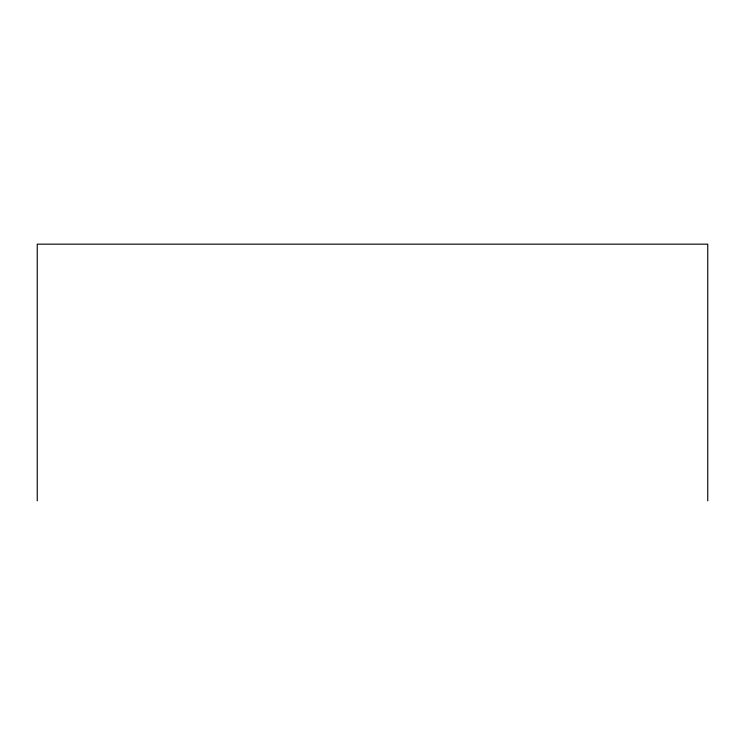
<?xml version="1.0" encoding="UTF-8"?>
<svg xmlns="http://www.w3.org/2000/svg" width="745" height="745" viewBox="0 0 745 745"><rect width="100%" height="100%" fill="white"/><g stroke="black" fill="none" stroke-linecap="round" stroke-linejoin="round"><path stroke-width="1.12" d="M707.75 500.836L707.75 244.164L37.25 244.164L37.25 500.836"/></g></svg>
